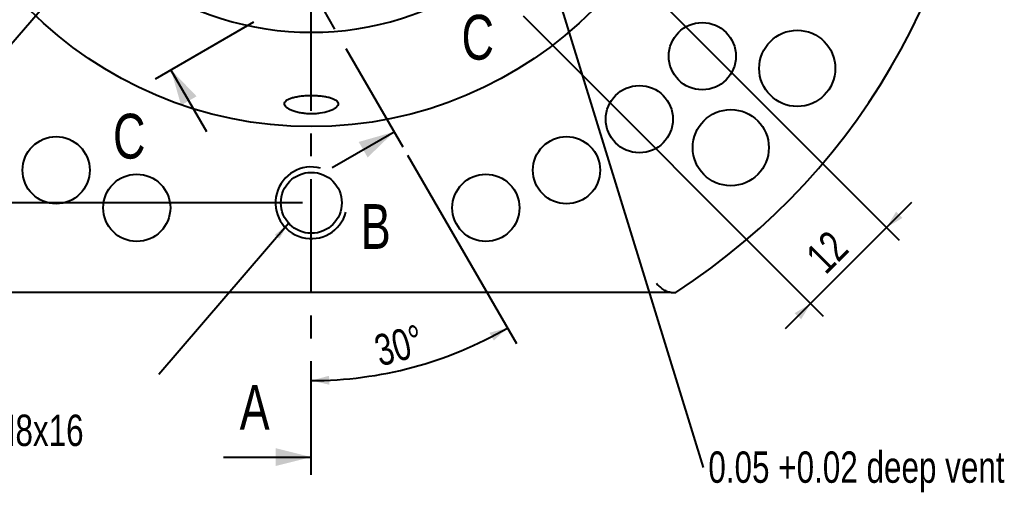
# Model space of a CAD drawing. Header units: millimetres. Extents: x 8 to 3888, y -9869 to 412.
# Drawn here: x 91.3 to 201.3, y 116.5 to 169.2 of the extents above; entities that cross this region are included whole.
import ezdxf

# ---------------------------------------------------------------- set-up
doc = ezdxf.new("R2010")
doc.units = ezdxf.units.MM
doc.linetypes.add('CENTERX2', pattern=[20.32, 12.7, -2.54, 2.54, -2.54])
for name, color, linetype in [('CENTERLINE', 4, 'CENTERX2'), ('DETAIL', 3, 'Continuous'), ('DIMENSIONS', 2, 'Continuous'), ('TEXT', 2, 'Continuous')]:
    doc.layers.add(name, color=color, linetype=linetype)
doc.layers.add('OUTLINE', color=7, linetype='Continuous', lineweight=25)
doc.styles.add('SLDTEXTSTYLE0', font='TXT', dxfattribs={"width": 0.75})
doc.dimstyles.new('SLDDIMSTYLE1', dxfattribs={"dimtxt": 3.5, "dimasz": 2, "dimexe": 0, "dimexo": 0.0625, "dimgap": 0.875, "dimtad": 1, "dimrnd": 1e-09, "dimzin": 12, "dimdsep": 46, "dimtxsty": 'SLDTEXTSTYLE0', "dimsah": 1, "dimcen": 0.09, "dimadec": 0, "dimazin": 3, "dimtfac": 1, "dimtofl": 0, "dimtmove": 0, "dimatfit": 3, "dimfxl": 0, "dimfrac": 2, "dimtolj": 1, "dimtzin": 12, "dimarcsym": 0})
doc.dimstyles.new('SLDDIMSTYLE2', dxfattribs={"dimtxt": 3.5, "dimasz": 2, "dimexe": 0, "dimexo": 0.0625, "dimgap": 0.875, "dimtad": 1, "dimdec": 4, "dimzin": 12, "dimdsep": 46, "dimtxsty": 'SLDTEXTSTYLE0', "dimsah": 1, "dimcen": 0.09, "dimazin": 3, "dimtfac": 1, "dimtofl": 0, "dimtmove": 0, "dimatfit": 3, "dimfxl": 0, "dimfrac": 2, "dimtolj": 1, "dimtzin": 12, "dimarcsym": 0})
doc.dimstyles.new('SLDDIMSTYLE3', dxfattribs={"dimtxt": 3.5, "dimasz": 2, "dimexe": 0, "dimexo": 0.0625, "dimgap": 0.875, "dimtad": 1, "dimrnd": 1e-09, "dimzin": 12, "dimdsep": 46, "dimtxsty": 'SLDTEXTSTYLE0', "dimsah": 1, "dimcen": 0.09, "dimadec": 0, "dimazin": 3, "dimtfac": 1, "dimtmove": 0, "dimatfit": 0, "dimfxl": 0, "dimfrac": 2, "dimtolj": 1, "dimtzin": 12, "dimarcsym": 0})
doc.dimstyles.new('SLDDIMSTYLE4', dxfattribs={"dimtxt": 0.18, "dimasz": 2, "dimexe": 0, "dimexo": 0.0625, "dimgap": 0, "dimtad": 0, "dimtih": 1, "dimtoh": 1, "dimdec": 0, "dimrnd": 1e-09, "dimzin": 0, "dimdsep": 46, "dimtxsty": 'Standard', "dimsah": 1, "dimcen": 0.09, "dimadec": 0, "dimazin": 0, "dimtfac": 2, "dimtdec": 0, "dimtofl": 0, "dimtmove": 0, "dimatfit": 3, "dimfxl": 0, "dimfrac": 2, "dimtolj": 1, "dimtzin": 0, "dimarcsym": 0})
doc.dimstyles.new('SLDDIMSTYLE5', dxfattribs={"dimtxt": 0.18, "dimasz": 1, "dimexe": 0, "dimexo": 0.0625, "dimgap": 0, "dimtad": 0, "dimtih": 1, "dimtoh": 1, "dimdec": 0, "dimrnd": 1e-09, "dimzin": 0, "dimdsep": 46, "dimtxsty": 'Standard', "dimblk1": 'DOT', "dimblk2": 'DOT', "dimsah": 1, "dimcen": 0.09, "dimadec": 0, "dimazin": 0, "dimtfac": 1, "dimtdec": 0, "dimtofl": 0, "dimtmove": 0, "dimatfit": 3, "dimldrblk": 'DOT', "dimfxl": 0, "dimfrac": 2, "dimtolj": 1, "dimtzin": 0, "dimarcsym": 0})

# ---------------------------------------------------------------- blocks, each defined once
blk = doc.blocks.new('_D_3')
at = {"layer": 'DIMENSIONS'}
for p, q in [((47.91, 201.76), (37.91, 201.76)), ((39.91, 148.76), (39.91, 201.76)), ((122.91, 148.76), (37.91, 148.76))]:
    blk.add_line(p, q, dxfattribs=at)
for points in [[(39.91, 201.76), (39.41, 199.76), (40.41, 199.76)], [(39.91, 148.76), (40.41, 150.76), (39.41, 150.76)]]:
    blk.add_solid(points, dxfattribs=at)
at = {"layer": 'DIMENSIONS', "insert": (35.4, 172.67), "char_height": 3.5, "attachment_point": 1, "rotation": 90, "style": 'SLDTEXTSTYLE0'}
blk.add_mtext('53', dxfattribs=at)
blk = doc.blocks.new('_D_4')
at = {"layer": 'DIMENSIONS'}
blk.add_line((134.67, 154.09), (146.81, 133.05), dxfattribs=at)
blk.add_arc((123.91, 172.71), 43.79, 270, 300, dxfattribs=at)
for points in [[(145.81, 134.79), (143.81, 134.26), (144.29, 133.39)], [(123.91, 128.92), (125.92, 128.46), (125.9, 129.46)]]:
    blk.add_solid(points, dxfattribs=at)
at = {"layer": 'DIMENSIONS', "insert": (130.68, 133.86), "char_height": 3.5, "attachment_point": 1, "rotation": 15, "style": 'SLDTEXTSTYLE0'}
blk.add_mtext('30°', dxfattribs=at)
blk = doc.blocks.new('_D_5')
at = {"layer": 'DIMENSIONS'}
for p, q in [((156.05, 178.1), (189.57, 144.58)), ((147.57, 169.61), (181.08, 136.1)), ((188.15, 146), (190.98, 148.83)), ((179.67, 137.51), (188.15, 146)), ((179.67, 137.51), (176.84, 134.68))]:
    blk.add_line(p, q, dxfattribs=at)
for points in [[(188.15, 146), (189.92, 147.06), (189.22, 147.77)], [(179.67, 137.51), (177.9, 136.45), (178.61, 135.75)]]:
    blk.add_solid(points, dxfattribs=at)
at = {"layer": 'DIMENSIONS', "insert": (178.89, 143.12), "char_height": 3.5, "attachment_point": 1, "rotation": 45, "style": 'SLDTEXTSTYLE0'}
blk.add_mtext('12', dxfattribs=at)
blk = doc.blocks.new('SW_NOTE_0_5')
at = {"layer": 'TEXT', "color": 0, "char_height": 3.5, "attachment_point": 1, "style": 'SLDTEXTSTYLE0'}
for s, insert in [('Fit', (-31.04, 0.06)), ('Din912 M8x16', (-31.04, -4.47))]:
    blk.add_mtext(s, dxfattribs=dict(at, insert=insert))
blk = doc.blocks.new('SW_NOTE_0_6')
at = {"layer": 'TEXT', "color": 0, "insert": (0.59, 1.8), "char_height": 3.5, "attachment_point": 1, "style": 'SLDTEXTSTYLE0'}
blk.add_mtext('0.05 +0.02 deep vent', dxfattribs=at)
blk = doc.blocks.new('_Dot')
at = {"color": 0, "linetype": 'ByBlock', "lineweight": -2}
blk.add_line((-0.5, 0), (-1, 0), dxfattribs=at)
at = {"color": 0, "linetype": 'ByBlock', "const_width": 0.5}
blk.add_lwpolyline([(-0.25, 0, 1), (0.25, 0, 1)], format="xyb", close=True, dxfattribs=at)

msp = doc.modelspace()

# ---------------------------------------------------------------- linework, layer by layer
at = {"layer": 'CENTERLINE'}
for p, q in [((123.91153, 118.38715), (123.91153, 279.77333)), ((134.16609, 154.95128), (116.88633, 184.88071)), ((106.50147, 162.60464), (141.32159, 182.70804))]:
    msp.add_line(p, q, dxfattribs=at)
at = {"layer": 'CENTERLINE', "linetype": 'Continuous'}
for p, q in [((112.23352, 156.67643), (108.23352, 163.60464)), ((126.23789, 152.68333), (133.16609, 156.68333)), ((114.11438, 120.38715), (123.91153, 120.38715))]:
    msp.add_line(p, q, dxfattribs=at)
at = {"layer": 'CENTERLINE'}
for points in [[(108.23352, 163.60464), (109.3675, 159.64053), (111.09955, 160.64053)], [(133.16609, 156.68333), (129.20199, 155.54936), (130.20199, 153.81731)], [(123.91153, 120.38715), (119.91153, 121.38715), (119.91153, 119.38715)]]:
    msp.add_solid(points, dxfattribs=at)
at = {"layer": 'DETAIL'}
msp.add_arc((123.91153, 148.75653), 4, 75, 345, dxfattribs=at)
at = {"layer": 'OUTLINE'}
msp.add_line((164.10953, 138.75653), (83.71353, 138.75653), dxfattribs=at)
for centre, radius in [((123.91153, 201.75653), 44.5), ((167.57606, 165.11764), 3.75), ((178.18035, 163.75709), 4.25), ((160.55042, 158.092), 3.75), ((170.75735, 154.91071), 4.25), ((95.41153, 152.39309), 3.75), ((152.41153, 152.39309), 3.75), ((104.41638, 148.19405), 3.75), ((123.91153, 148.75653), 3.4), ((143.40668, 148.19405), 3.75)]:
    msp.add_circle(centre, radius, dxfattribs=at)
for radius, start, end in [(75, 302.8598804, 57.1401196), (33.96882, 235.1736765, 304.8263235)]:
    msp.add_arc((123.91153, 201.75653), radius, start, end, dxfattribs=at)
for points, knots in [([(125.88844, 158.97702), (126.03748, 159.0278), (126.17121, 159.08291), (126.40935, 159.20078), (126.51463, 159.26428), (126.68869, 159.39484), (126.75759, 159.46159), (126.85946, 159.59755), (126.89212, 159.66716), (126.91791, 159.8027), (126.91179, 159.86933), (126.86064, 160.00024), (126.81565, 160.0635), (126.69028, 160.18281), (126.60899, 160.23976), (126.41181, 160.346), (126.2979, 160.39443), (126.04025, 160.48283), (125.89469, 160.52312), (125.58373, 160.59272), (125.41795, 160.62236), (125.06567, 160.67193), (124.87927, 160.69167), (124.50168, 160.72007), (124.30854, 160.72904), (123.91323, 160.73635), (123.71706, 160.73456), (123.32939, 160.72049), (123.13558, 160.70801), (122.76287, 160.67254), (122.58483, 160.64978), (122.24513, 160.59378), (122.08268, 160.56018), (121.7882, 160.48438), (121.65432, 160.44196), (121.41387, 160.34715), (121.3092, 160.2953), (121.13595, 160.18521), (121.06599, 160.12617), (120.9633, 160.00171), (120.93135, 159.93757), (120.90516, 159.80538), (120.91138, 159.73656), (120.96223, 159.59998), (121.00634, 159.53199), (121.13205, 159.39694), (121.21414, 159.32997), (121.40922, 159.20336), (121.52282, 159.14293), (121.78332, 159.02873), (121.92662, 158.9766), (122.23625, 158.88332), (122.40478, 158.8417), (122.75757, 158.77232), (122.94039, 158.74466), (123.31874, 158.70365), (123.51587, 158.69039), (123.90671, 158.67984), (124.10215, 158.68225), (124.49307, 158.7027), (124.6863, 158.72078), (125.24172, 158.79589), (125.59037, 158.87546), (125.88844, 158.97702)], [0, 0, 0, 0, 0.03125, 0.03125, 0.0625, 0.0625, 0.09375, 0.09375, 0.125, 0.125, 0.15625, 0.15625, 0.1875, 0.1875, 0.21875, 0.21875, 0.25, 0.25, 0.28125, 0.28125, 0.3125, 0.3125, 0.34375, 0.34375, 0.375, 0.375, 0.40625, 0.40625, 0.4375, 0.4375, 0.46875, 0.46875, 0.5, 0.5, 0.53125, 0.53125, 0.5625, 0.5625, 0.59375, 0.59375, 0.625, 0.625, 0.65625, 0.65625, 0.6875, 0.6875, 0.71875, 0.71875, 0.75, 0.75, 0.78125, 0.78125, 0.8125, 0.8125, 0.84375, 0.84375, 0.875, 0.875, 0.90625, 0.90625, 0.9375, 0.9375, 1, 1, 1, 1]), ([(164.10953, 138.75653), (163.96884, 138.75653), (163.83262, 138.78218), (163.55679, 138.88267), (163.41828, 138.95779), (163.14329, 139.14277), (163.00321, 139.25508), (162.7958, 139.43531), (162.72675, 139.49757), (162.58764, 139.6253), (162.51648, 139.69181), (162.44723, 139.75653)], [0, 0, 0, 0, 0.25, 0.25, 0.5, 0.5, 0.75, 0.75, 0.875, 0.875, 1, 1, 1, 1]), ([(164.10953, 138.75653), (164.24851, 138.75653), (164.37284, 138.75653), (164.55158, 138.75653), (164.60551, 138.75653), (164.60551, 138.75653)], [0, 0, 0, 0, 0.5, 0.5, 1, 1, 1, 1])]:
    msp.add_open_spline(points, degree=3, knots=knots, dxfattribs=at)

# ---------------------------------------------------------------- block references
at = {"layer": 'TEXT'}
for name, p in [('SW_NOTE_0_5', (106.88481, 129.59448)), ('SW_NOTE_0_6', (167.66221, 119.21635))]:
    msp.add_blockref(name, p, dxfattribs=at)

# ---------------------------------------------------------------- texts
at = {"layer": 'CENTERLINE', "char_height": 5, "attachment_point": 1, "style": 'SLDTEXTSTYLE0'}
for s, insert in [('C', (140.68963, 169.73011)), ('C', (101.76412, 158.69127)), ('B', (129.43764, 148.61307)), ('A', (115.91153, 128.4465))]:
    msp.add_mtext(s, dxfattribs=dict(at, insert=insert))

# ---------------------------------------------------------------- dimensions: what is measured, and where the dimension line sits
at = {"layer": 'DIMENSIONS'}
dim = msp.add_angular_dim_2l(base=(135.24648, 130.41011), line1=((123.91153, 118.38715), (123.91153, 279.77333)), line2=((134.16609, 154.95128), (116.88633, 184.88071)), dimstyle='SLDDIMSTYLE2', dxfattribs=at)
dim.commit()
dim.dimension.update_dxf_attribs({"geometry": '_D_4', "text_midpoint": (135.24648, 130.41011), "dimtype": 162})
for base, p1, p2, angle, dimstyle, picture, middle in [((39.91153, 201.75653), (123.91153, 148.75653), (48.91153, 201.75653), 90, 'SLDDIMSTYLE1', '_D_3', (39.91153, 175.25653)), ((188.15479, 145.99855), (146.86184, 170.32094), (155.34712, 178.80622), 45, 'SLDDIMSTYLE3', '_D_5', (183.91215, 141.75591))]:
    dim = msp.add_linear_dim(base=base, p1=p1, p2=p2, angle=angle, dimstyle=dimstyle, dxfattribs=at)
    dim.commit()
    dim.dimension.update_dxf_attribs({"geometry": picture, "text_midpoint": middle, "dimtype": 160})

# ---------------------------------------------------------------- leaders
at = {"layer": 'TEXT'}
for points, dimstyle in [([(102.306, 180.25221), (64.76831, 136.81773)], 'SLDDIMSTYLE4'), ([(150.17137, 175.95421), (167.66221, 119.21635)], 'SLDDIMSTYLE5'), ([(121.38596, 146.48024), (106.88481, 129.59448)], 'SLDDIMSTYLE4')]:
    msp.add_leader(points, dimstyle=dimstyle, dxfattribs=at)

doc.saveas('drawing.dxf')
